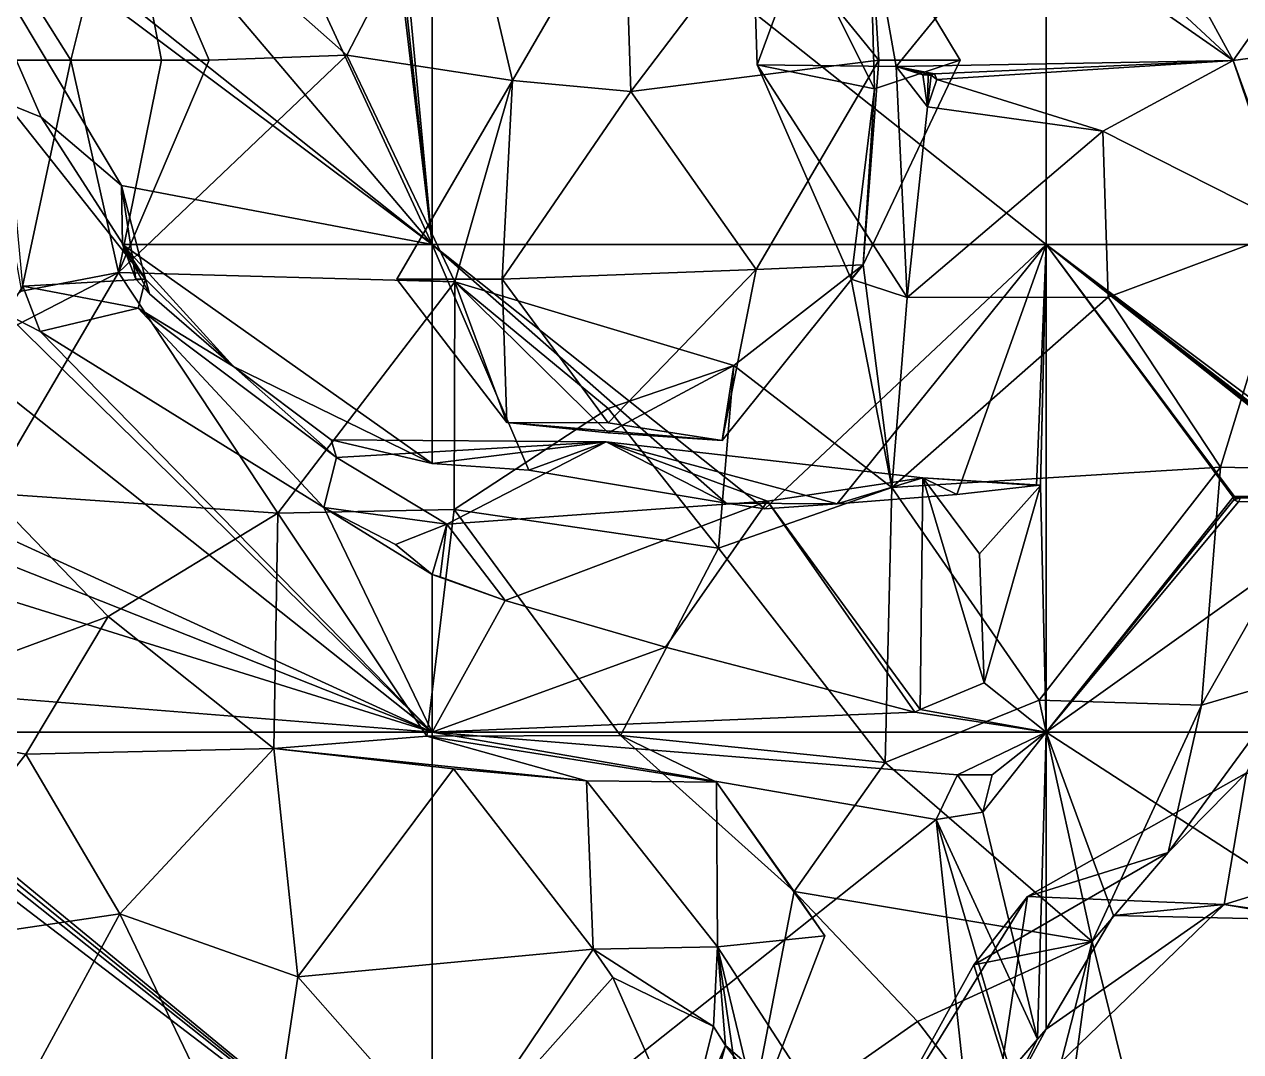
# Model space of a CAD drawing. Extents: x 290083 to 295691, y 4553739 to 4561622.
# Drawn here: x 291636.8 to 291735.8, y 4553926.3 to 4554009.9 of the extents above; entities that cross this region are included whole.
import ezdxf

# ---------------------------------------------------------------- set-up
doc = ezdxf.new("R2010")
doc.units = 0
doc.layers.add('Au_ppm_Pref_-_0_3', color=7, linetype='CONTINUOUS')

msp = doc.modelspace()

# ---------------------------------------------------------------- linework, layer by layer
at = {"layer": 'Au_ppm_Pref_-_0_3'}
for points in [[(291670, 4554031.652, 1889.328), (291670, 4553991.967, 1892.425), (291666.423, 4554030.184, 1888.14)], [(291670, 4554031.652, 1889.328), (291720, 4554031.652, 1890.964), (291720, 4553991.967, 1881.683)], [(291720, 4553991.967, 1881.683), (291670, 4553991.967, 1892.425), (291670, 4554031.652, 1889.328)], [(291720, 4554031.652, 1890.964), (291770, 4554031.652, 1890.52), (291770, 4553991.967, 1886.508)], [(291770, 4553991.967, 1886.508), (291720, 4553991.967, 1881.683), (291720, 4554031.652, 1890.964)], [(291670, 4553991.967, 1892.425), (291665.863, 4554029.776, 1887.967), (291666.423, 4554030.184, 1888.14)], [(291670, 4553991.967, 1892.425), (291656.061, 4554022.066, 1884.997), (291665.542, 4554029.626, 1887.862)], [(291670, 4553991.967, 1892.425), (291665.542, 4554029.626, 1887.862), (291665.863, 4554029.776, 1887.967)], [(291670, 4553991.967, 1892.425), (291629.44, 4554022.255, 1874.88), (291623.979, 4554028.494, 1872.804)], [(291670, 4553991.967, 1892.425), (291623.979, 4554028.494, 1872.804), (291650.083, 4554015.478, 1883.332)], [(291704.086, 4554027.298, 1847.732), (291695.861, 4554024.88, 1841.719), (291696.46, 4554006.599, 1847.122)], [(291707.784, 4554006.456, 1853.772), (291704.086, 4554027.298, 1847.732), (291696.46, 4554006.599, 1847.122)], [(291717.996, 4554018.964, 1853.069), (291704.086, 4554027.298, 1847.732), (291707.784, 4554006.456, 1853.772)], [(291725.472, 4554024.795, 1851.489), (291735.22, 4554006.965, 1852.986), (291748.67, 4554026.029, 1852.315)], [(291746.17, 4554008.459, 1858.661), (291748.67, 4554026.029, 1852.315), (291735.22, 4554006.965, 1852.986)], [(291663.039, 4554007.396, 1843.017), (291671.981, 4554024.655, 1841.623), (291644.715, 4554023.624, 1842.607)], [(291663.039, 4554007.396, 1843.017), (291676.536, 4554005.315, 1835.837), (291671.981, 4554024.655, 1841.623)], [(291671.981, 4554024.655, 1841.623), (291676.536, 4554005.315, 1835.837), (291685.634, 4554021.006, 1835.896)], [(291696.46, 4554006.599, 1847.122), (291695.861, 4554024.88, 1841.719), (291706.031, 4554004.66, 1840.908)], [(291695.861, 4554024.88, 1841.719), (291705.603, 4554019.254, 1835.251), (291706.031, 4554004.66, 1840.908)], [(291725.472, 4554024.795, 1851.489), (291722.12, 4554019.138, 1851.183), (291735.22, 4554006.965, 1852.986)], [(291631.463, 4554021.425, 1836.317), (291640.574, 4554006.978, 1838.057), (291644.715, 4554023.624, 1842.607)], [(291647.942, 4554006.978, 1841.191), (291644.715, 4554023.624, 1842.607), (291640.574, 4554006.978, 1838.057)], [(291651.833, 4554006.978, 1844.628), (291663.039, 4554007.396, 1843.017), (291644.715, 4554023.624, 1842.607)], [(291647.942, 4554006.978, 1841.191), (291651.833, 4554006.978, 1844.628), (291644.715, 4554023.624, 1842.607)], [(291629.44, 4554022.255, 1874.88), (291638.164, 4554002.346, 1876.885), (291635.272, 4554003.506, 1875.502)], [(291629.44, 4554022.255, 1874.88), (291644.705, 4553996.779, 1879.625), (291638.164, 4554002.346, 1876.885)], [(291670, 4553991.967, 1892.425), (291644.705, 4553996.779, 1879.625), (291629.44, 4554022.255, 1874.88)], [(291631.463, 4554021.425, 1836.317), (291633.124, 4554006.978, 1835.251), (291640.574, 4554006.978, 1838.057)], [(291670, 4553991.967, 1892.425), (291650.083, 4554015.478, 1883.332), (291656.061, 4554022.066, 1884.997)], [(291676.536, 4554005.315, 1835.837), (291686.162, 4554004.422, 1831.031), (291685.634, 4554021.006, 1835.896)], [(291685.634, 4554021.006, 1835.896), (291686.162, 4554004.422, 1831.031), (291696.921, 4554018.589, 1831.381)], [(291705.603, 4554019.254, 1835.251), (291696.921, 4554018.589, 1831.381), (291706.376, 4554006.978, 1830.794)], [(291706.031, 4554004.66, 1840.908), (291705.603, 4554019.254, 1835.251), (291712.992, 4554006.978, 1835.251)], [(291712.992, 4554006.978, 1835.251), (291705.603, 4554019.254, 1835.251), (291706.376, 4554006.978, 1830.794)], [(291696.921, 4554018.589, 1831.381), (291686.162, 4554004.422, 1831.031), (291706.376, 4554006.978, 1830.794)], [(291717.996, 4554018.964, 1853.069), (291707.784, 4554006.456, 1853.772), (291735.22, 4554006.965, 1852.986)], [(291717.996, 4554018.964, 1853.069), (291735.22, 4554006.965, 1852.986), (291722.12, 4554019.138, 1851.183)], [(291746.17, 4554008.459, 1858.661), (291735.22, 4554006.965, 1852.986), (291741.737, 4553987.72, 1853.015)], [(291663.039, 4554007.396, 1843.017), (291651.833, 4554006.978, 1844.628), (291644.459, 4553989.709, 1841.481)], [(291663.039, 4554007.396, 1843.017), (291644.459, 4553989.709, 1841.481), (291671.846, 4553988.925, 1841.29)], [(291663.039, 4554007.396, 1843.017), (291671.846, 4553988.925, 1841.29), (291676.536, 4554005.315, 1835.837)], [(291640.574, 4554006.978, 1838.057), (291633.124, 4554006.978, 1835.251), (291636.549, 4553988.164, 1834.614)], [(291644.459, 4553989.709, 1841.481), (291640.574, 4554006.978, 1838.057), (291636.549, 4553988.164, 1834.614)], [(291647.942, 4554006.978, 1841.191), (291640.574, 4554006.978, 1838.057), (291644.459, 4553989.709, 1841.481)], [(291651.833, 4554006.978, 1844.628), (291647.942, 4554006.978, 1841.191), (291644.459, 4553989.709, 1841.481)], [(291706.376, 4554006.978, 1830.794), (291686.162, 4554004.422, 1831.031), (291696.374, 4553989.952, 1829.834)], [(291705.098, 4553990.309, 1836.202), (291706.376, 4554006.978, 1830.794), (291696.374, 4553989.952, 1829.834)], [(291707.784, 4554006.456, 1853.772), (291696.46, 4554006.599, 1847.122), (291708.692, 4553987.669, 1847.622)], [(291696.46, 4554006.599, 1847.122), (291704.108, 4553989.16, 1842.651), (291708.692, 4553987.669, 1847.622)], [(291696.46, 4554006.599, 1847.122), (291706.031, 4554004.66, 1840.908), (291704.108, 4553989.16, 1842.651)], [(291705.098, 4553990.309, 1836.202), (291706.031, 4554004.66, 1840.908), (291712.992, 4554006.978, 1835.251)], [(291705.098, 4553990.309, 1836.202), (291712.992, 4554006.978, 1835.251), (291706.376, 4554006.978, 1830.794)], [(291735.22, 4554006.965, 1852.986), (291707.784, 4554006.456, 1853.772), (291710.897, 4554005.881, 1853.069)], [(291709.955, 4554005.777, 1853.013), (291707.784, 4554006.456, 1853.772), (291710.339, 4554003.179, 1852.097)], [(291707.784, 4554006.456, 1853.772), (291708.692, 4553987.669, 1847.622), (291710.339, 4554003.179, 1852.097)], [(291710.238, 4554005.872, 1853.091), (291707.784, 4554006.456, 1853.772), (291709.955, 4554005.777, 1853.013)], [(291710.897, 4554005.881, 1853.069), (291707.784, 4554006.456, 1853.772), (291710.238, 4554005.872, 1853.091)], [(291735.22, 4554006.965, 1852.986), (291710.897, 4554005.881, 1853.069), (291711.099, 4554005.419, 1852.612)], [(291735.22, 4554006.965, 1852.986), (291711.099, 4554005.419, 1852.612), (291724.624, 4554001.191, 1847.878)], [(291724.624, 4554001.191, 1847.878), (291740.161, 4553993.332, 1845.785), (291735.22, 4554006.965, 1852.986)], [(291741.737, 4553987.72, 1853.015), (291735.22, 4554006.965, 1852.986), (291740.161, 4553993.332, 1845.785)], [(291676.536, 4554005.315, 1835.837), (291671.846, 4553988.925, 1841.29), (291667.115, 4553989.16, 1835.251)], [(291676.536, 4554005.315, 1835.837), (291667.115, 4553989.16, 1835.251), (291675.695, 4553989.16, 1831.184)], [(291676.536, 4554005.315, 1835.837), (291675.695, 4553989.16, 1831.184), (291686.162, 4554004.422, 1831.031)], [(291710.386, 4554005.754, 1853.069), (291710.238, 4554005.872, 1853.091), (291709.955, 4554005.777, 1853.013)], [(291710.386, 4554005.754, 1853.069), (291709.955, 4554005.777, 1853.013), (291710.339, 4554003.179, 1852.097)], [(291710.897, 4554005.881, 1853.069), (291710.238, 4554005.872, 1853.091), (291710.386, 4554005.754, 1853.069)], [(291710.386, 4554005.754, 1853.069), (291710.339, 4554003.179, 1852.097), (291710.632, 4554005.75, 1852.955)], [(291710.632, 4554005.75, 1852.955), (291710.339, 4554003.179, 1852.097), (291711.099, 4554005.419, 1852.612)], [(291711.099, 4554005.419, 1852.612), (291710.339, 4554003.179, 1852.097), (291724.624, 4554001.191, 1847.878)], [(291710.897, 4554005.881, 1853.069), (291710.386, 4554005.754, 1853.069), (291710.632, 4554005.75, 1852.955)], [(291711.099, 4554005.419, 1852.612), (291710.897, 4554005.881, 1853.069), (291710.632, 4554005.75, 1852.955)], [(291686.162, 4554004.422, 1831.031), (291675.695, 4553989.16, 1831.184), (291696.374, 4553989.952, 1829.834)], [(291705.098, 4553990.309, 1836.202), (291704.108, 4553989.16, 1842.651), (291706.031, 4554004.66, 1840.908)], [(291635.272, 4554003.506, 1875.502), (291638.164, 4554002.346, 1876.885), (291646.644, 4553989.163, 1876.79)], [(291635.272, 4554003.506, 1875.502), (291646.644, 4553989.163, 1876.79), (291636.646, 4553988.572, 1870.056)], [(291644.705, 4553996.779, 1879.625), (291646.644, 4553989.163, 1876.79), (291638.164, 4554002.346, 1876.885)], [(291710.339, 4554003.179, 1852.097), (291708.692, 4553987.669, 1847.622), (291724.624, 4554001.191, 1847.878)], [(291724.624, 4554001.191, 1847.878), (291708.692, 4553987.669, 1847.622), (291725.052, 4553987.695, 1843.061)], [(291724.624, 4554001.191, 1847.878), (291725.052, 4553987.695, 1843.061), (291740.161, 4553993.332, 1845.785)], [(291670, 4553991.967, 1892.425), (291644.781, 4553991.967, 1879.029), (291644.705, 4553996.779, 1879.625)], [(291645.853, 4553989.162, 1877.613), (291644.705, 4553996.779, 1879.625), (291644.781, 4553991.967, 1879.029)], [(291645.853, 4553989.162, 1877.613), (291646.644, 4553989.163, 1876.79), (291644.705, 4553996.779, 1879.625)], [(291740.161, 4553993.332, 1845.785), (291725.052, 4553987.695, 1843.061), (291734.206, 4553973.852, 1842.269)], [(291743.543, 4553973.623, 1847.66), (291740.161, 4553993.332, 1845.785), (291734.206, 4553973.852, 1842.269)], [(291644.781, 4553991.967, 1879.029), (291653.826, 4553982.042, 1876.809), (291646.982, 4553987.956, 1877.36)], [(291645.853, 4553989.162, 1877.613), (291644.781, 4553991.967, 1879.029), (291646.982, 4553987.956, 1877.36)], [(291644.781, 4553991.967, 1879.029), (291670, 4553974.155, 1879.817), (291653.826, 4553982.042, 1876.809)], [(291670, 4553991.967, 1892.425), (291670, 4553974.155, 1879.817), (291644.781, 4553991.967, 1879.029)], [(291670, 4553991.967, 1892.425), (291677.866, 4553973.614, 1880.534), (291670, 4553974.155, 1879.817)], [(291670, 4553991.967, 1892.425), (291693.94, 4553970.929, 1880.88), (291677.866, 4553973.614, 1880.534)], [(291670, 4553991.967, 1892.425), (291697.086, 4553970.469, 1880.994), (291693.94, 4553970.929, 1880.88)], [(291720, 4553991.967, 1881.683), (291697.086, 4553970.469, 1880.994), (291670, 4553991.967, 1892.425)], [(291720, 4553991.967, 1881.683), (291702.97, 4553970.85, 1879.829), (291697.086, 4553970.469, 1880.994)], [(291720, 4553991.967, 1881.683), (291712.727, 4553971.61, 1877.931), (291702.97, 4553970.85, 1879.829)], [(291720, 4553991.967, 1881.683), (291719.225, 4553972.364, 1876.732), (291712.727, 4553971.61, 1877.931)], [(291720, 4553991.967, 1881.683), (291719.528, 4553972.372, 1876.669), (291719.225, 4553972.364, 1876.732)], [(291720, 4553991.967, 1881.683), (291719.536, 4553972.352, 1876.662), (291719.528, 4553972.372, 1876.669)], [(291720, 4553991.967, 1881.683), (291720, 4553952.282, 1871.324), (291719.536, 4553972.352, 1876.662)], [(291735.314, 4553971.477, 1876.591), (291735.227, 4553971.397, 1876.569), (291720, 4553991.967, 1881.683)], [(291745.83, 4553971.466, 1876.765), (291735.314, 4553971.477, 1876.591), (291720, 4553991.967, 1881.683)], [(291735.227, 4553971.397, 1876.569), (291720, 4553952.282, 1871.324), (291720, 4553991.967, 1881.683)], [(291720, 4553991.967, 1881.683), (291747.434, 4553971.342, 1876.875), (291746.488, 4553971.474, 1876.832)], [(291720, 4553991.967, 1881.683), (291746.092, 4553971.478, 1876.795), (291745.83, 4553971.466, 1876.765)], [(291720, 4553991.967, 1881.683), (291746.376, 4553971.49, 1876.827), (291746.092, 4553971.478, 1876.795)], [(291720, 4553991.967, 1881.683), (291746.488, 4553971.474, 1876.832), (291746.376, 4553971.49, 1876.827)], [(291770, 4553991.967, 1886.508), (291747.434, 4553971.342, 1876.875), (291720, 4553991.967, 1881.683)], [(291644.459, 4553989.709, 1841.481), (291627.227, 4553980.815, 1841.191), (291633.901, 4553971.744, 1843.785)], [(291644.459, 4553989.709, 1841.481), (291636.549, 4553988.164, 1834.614), (291627.227, 4553980.815, 1841.191)], [(291644.459, 4553989.709, 1841.481), (291633.901, 4553971.744, 1843.785), (291657.415, 4553970.11, 1841.994)], [(291644.459, 4553989.709, 1841.481), (291657.415, 4553970.11, 1841.994), (291671.846, 4553988.925, 1841.29)], [(291696.374, 4553989.952, 1829.834), (291675.695, 4553989.16, 1831.184), (291684.322, 4553977.451, 1831.349)], [(291693.617, 4553976.014, 1835.251), (291696.374, 4553989.952, 1829.834), (291684.322, 4553977.451, 1831.349)], [(291705.098, 4553990.309, 1836.202), (291693.617, 4553976.014, 1835.251), (291694.564, 4553982.118, 1839.955)], [(291705.098, 4553990.309, 1836.202), (291696.374, 4553989.952, 1829.834), (291693.617, 4553976.014, 1835.251)], [(291705.098, 4553990.309, 1836.202), (291694.564, 4553982.118, 1839.955), (291707.442, 4553972.198, 1842.063)], [(291705.098, 4553990.309, 1836.202), (291707.442, 4553972.198, 1842.063), (291704.108, 4553989.16, 1842.651)], [(291635.326, 4553986.301, 1869.996), (291636.646, 4553988.572, 1870.056), (291638.074, 4553984.891, 1870.458)], [(291646.055, 4553986.797, 1876.046), (291636.646, 4553988.572, 1870.056), (291646.644, 4553989.163, 1876.79)], [(291638.074, 4553984.891, 1870.458), (291636.646, 4553988.572, 1870.056), (291646.055, 4553986.797, 1876.046)], [(291646.982, 4553987.956, 1877.36), (291646.644, 4553989.163, 1876.79), (291645.853, 4553989.162, 1877.613)], [(291646.644, 4553989.163, 1876.79), (291653.826, 4553982.042, 1876.809), (291646.055, 4553986.797, 1876.046)], [(291646.644, 4553989.163, 1876.79), (291646.982, 4553987.956, 1877.36), (291653.826, 4553982.042, 1876.809)], [(291671.846, 4553988.925, 1841.29), (291657.415, 4553970.11, 1841.994), (291671.793, 4553970.398, 1846.498)], [(291671.846, 4553988.925, 1841.29), (291676.063, 4553977.479, 1835.251), (291667.115, 4553989.16, 1835.251)], [(291667.115, 4553989.16, 1835.251), (291676.063, 4553977.479, 1835.251), (291675.695, 4553989.16, 1831.184)], [(291671.793, 4553970.398, 1846.498), (291684.322, 4553978.624, 1843.618), (291671.846, 4553988.925, 1841.29)], [(291671.846, 4553988.925, 1841.29), (291684.322, 4553978.624, 1843.618), (291694.564, 4553982.118, 1839.955)], [(291671.846, 4553988.925, 1841.29), (291694.564, 4553982.118, 1839.955), (291684.322, 4553976.645, 1839.423)], [(291671.846, 4553988.925, 1841.29), (291684.322, 4553976.645, 1839.423), (291676.063, 4553977.479, 1835.251)], [(291676.063, 4553977.479, 1835.251), (291684.322, 4553977.451, 1831.349), (291675.695, 4553989.16, 1831.184)], [(291708.692, 4553987.669, 1847.622), (291704.108, 4553989.16, 1842.651), (291707.442, 4553972.198, 1842.063)], [(291708.692, 4553987.669, 1847.622), (291707.442, 4553972.198, 1842.063), (291725.052, 4553987.695, 1843.061)], [(291725.052, 4553987.695, 1843.061), (291707.442, 4553972.198, 1842.063), (291734.206, 4553973.852, 1842.269)], [(291626.718, 4553986.635, 1865.661), (291670, 4553952.282, 1864.336), (291626.987, 4553971.952, 1869.622)], [(291635.326, 4553986.301, 1869.996), (291670, 4553952.282, 1864.336), (291626.718, 4553986.635, 1865.661)], [(291646.055, 4553986.797, 1876.046), (291661.163, 4553970.575, 1872.59), (291638.074, 4553984.891, 1870.458)], [(291661.163, 4553970.575, 1872.59), (291646.055, 4553986.797, 1876.046), (291662.214, 4553974.645, 1876.029)], [(291646.055, 4553986.797, 1876.046), (291653.826, 4553982.042, 1876.809), (291662.214, 4553974.645, 1876.029)], [(291638.074, 4553984.891, 1870.458), (291670, 4553952.282, 1864.336), (291635.326, 4553986.301, 1869.996)], [(291661.163, 4553970.575, 1872.59), (291670, 4553952.282, 1864.336), (291638.074, 4553984.891, 1870.458)], [(291661.759, 4553976.083, 1876.805), (291662.214, 4553974.645, 1876.029), (291653.826, 4553982.042, 1876.809)], [(291653.826, 4553982.042, 1876.809), (291670, 4553974.155, 1879.817), (291661.759, 4553976.083, 1876.805)], [(291684.322, 4553978.624, 1843.618), (291693.302, 4553967.25, 1845.633), (291694.564, 4553982.118, 1839.955)], [(291684.322, 4553976.645, 1839.423), (291694.564, 4553982.118, 1839.955), (291693.617, 4553976.014, 1835.251)], [(291694.564, 4553982.118, 1839.955), (291693.302, 4553967.25, 1845.633), (291707.442, 4553972.198, 1842.063)], [(291684.322, 4553978.624, 1843.618), (291671.793, 4553970.398, 1846.498), (291693.302, 4553967.25, 1845.633)], [(291693.617, 4553976.014, 1835.251), (291676.063, 4553977.479, 1835.251), (291684.322, 4553976.645, 1839.423)], [(291676.063, 4553977.479, 1835.251), (291693.617, 4553976.014, 1835.251), (291684.322, 4553977.451, 1831.349)], [(291662.214, 4553974.645, 1876.029), (291661.759, 4553976.083, 1876.805), (291684.168, 4553975.91, 1876.571)], [(291684.168, 4553975.91, 1876.571), (291661.759, 4553976.083, 1876.805), (291670, 4553974.155, 1879.817)], [(291662.214, 4553974.645, 1876.029), (291684.168, 4553975.91, 1876.571), (291671.179, 4553969.202, 1873.045)], [(291684.168, 4553975.91, 1876.571), (291670, 4553974.155, 1879.817), (291677.866, 4553973.614, 1880.534)], [(291684.168, 4553975.91, 1876.571), (291697.292, 4553971.092, 1871.34), (291671.179, 4553969.202, 1873.045)], [(291693.94, 4553970.929, 1880.88), (291684.168, 4553975.91, 1876.571), (291677.866, 4553973.614, 1880.534)], [(291702.97, 4553970.85, 1879.829), (291684.168, 4553975.91, 1876.571), (291693.94, 4553970.929, 1880.88)], [(291709.966, 4553972.99, 1876.57), (291684.168, 4553975.91, 1876.571), (291702.97, 4553970.85, 1879.829)], [(291684.168, 4553975.91, 1876.571), (291709.966, 4553972.99, 1876.57), (291697.292, 4553971.092, 1871.34)], [(291661.163, 4553970.575, 1872.59), (291662.214, 4553974.645, 1876.029), (291671.179, 4553969.202, 1873.045)], [(291734.206, 4553973.852, 1842.269), (291707.442, 4553972.198, 1842.063), (291719.421, 4553954.878, 1842.915)], [(291732.641, 4553954.474, 1847.58), (291734.206, 4553973.852, 1842.269), (291719.421, 4553954.878, 1842.915)], [(291743.543, 4553973.623, 1847.66), (291734.206, 4553973.852, 1842.269), (291732.641, 4553954.474, 1847.58)], [(291743.543, 4553973.623, 1847.66), (291732.641, 4553954.474, 1847.58), (291740.407, 4553956.74, 1853.069)], [(291709.746, 4553954.13, 1871.198), (291697.292, 4553971.092, 1871.34), (291709.966, 4553972.99, 1876.57)], [(291709.966, 4553972.99, 1876.57), (291702.97, 4553970.85, 1879.829), (291712.727, 4553971.61, 1877.931)], [(291709.746, 4553954.13, 1871.198), (291709.966, 4553972.99, 1876.57), (291714.963, 4553956.28, 1873.45)], [(291714.963, 4553956.28, 1873.45), (291709.966, 4553972.99, 1876.57), (291714.565, 4553966.79, 1876.278)], [(291719.225, 4553972.364, 1876.732), (291709.966, 4553972.99, 1876.57), (291712.727, 4553971.61, 1877.931)], [(291709.966, 4553972.99, 1876.57), (291719.536, 4553972.352, 1876.662), (291714.565, 4553966.79, 1876.278)], [(291719.225, 4553972.364, 1876.732), (291719.528, 4553972.372, 1876.669), (291709.966, 4553972.99, 1876.57)], [(291719.536, 4553972.352, 1876.662), (291709.966, 4553972.99, 1876.57), (291719.528, 4553972.372, 1876.669)], [(291643.619, 4553961.679, 1839.842), (291633.901, 4553971.744, 1843.785), (291621.205, 4553953.401, 1841.865)], [(291670, 4553952.282, 1864.336), (291628.92, 4553968.529, 1870.081), (291626.987, 4553971.952, 1869.622)], [(291633.901, 4553971.744, 1843.785), (291643.619, 4553961.679, 1839.842), (291657.415, 4553970.11, 1841.994)], [(291707.442, 4553972.198, 1842.063), (291693.302, 4553967.25, 1845.633), (291706.887, 4553949.805, 1844.649)], [(291707.442, 4553972.198, 1842.063), (291706.887, 4553949.805, 1844.649), (291719.421, 4553954.878, 1842.915)], [(291714.565, 4553966.79, 1876.278), (291719.536, 4553972.352, 1876.662), (291714.963, 4553956.28, 1873.45)], [(291719.536, 4553972.352, 1876.662), (291720, 4553952.282, 1871.324), (291714.963, 4553956.28, 1873.45)], [(291671.179, 4553969.202, 1873.045), (291697.292, 4553971.092, 1871.34), (291675.928, 4553962.984, 1872.74)], [(291675.928, 4553962.984, 1872.74), (291697.292, 4553971.092, 1871.34), (291689.003, 4553959.201, 1871.889)], [(291697.292, 4553971.092, 1871.34), (291709.312, 4553953.895, 1870.972), (291689.003, 4553959.201, 1871.889)], [(291702.97, 4553970.85, 1879.829), (291693.94, 4553970.929, 1880.88), (291697.086, 4553970.469, 1880.994)], [(291709.312, 4553953.895, 1870.972), (291697.292, 4553971.092, 1871.34), (291709.746, 4553954.13, 1871.198)], [(291735.272, 4553971.198, 1876.518), (291720, 4553952.282, 1871.324), (291735.227, 4553971.397, 1876.569)], [(291735.664, 4553971.037, 1876.483), (291720, 4553952.282, 1871.324), (291735.272, 4553971.198, 1876.518)], [(291746.34, 4553971.061, 1876.668), (291720, 4553952.282, 1871.324), (291735.664, 4553971.037, 1876.483)], [(291770, 4553952.282, 1872.164), (291720, 4553952.282, 1871.324), (291746.34, 4553971.061, 1876.668)], [(291735.227, 4553971.397, 1876.569), (291735.314, 4553971.477, 1876.591), (291735.82, 4553971.342, 1876.308)], [(291735.227, 4553971.397, 1876.569), (291735.257, 4553971.342, 1876.555), (291735.272, 4553971.198, 1876.518)], [(291735.257, 4553971.342, 1876.555), (291735.227, 4553971.397, 1876.569), (291735.82, 4553971.342, 1876.308)], [(291735.272, 4553971.198, 1876.518), (291735.257, 4553971.342, 1876.555), (291735.82, 4553971.342, 1876.308)], [(291735.664, 4553971.037, 1876.483), (291735.272, 4553971.198, 1876.518), (291735.82, 4553971.342, 1876.308)], [(291735.82, 4553971.342, 1876.308), (291735.314, 4553971.477, 1876.591), (291745.83, 4553971.466, 1876.765)], [(291746.34, 4553971.061, 1876.668), (291735.664, 4553971.037, 1876.483), (291735.82, 4553971.342, 1876.308)], [(291745.83, 4553971.466, 1876.765), (291759.767, 4553971.342, 1876.756), (291735.82, 4553971.342, 1876.308)], [(291746.34, 4553971.061, 1876.668), (291735.82, 4553971.342, 1876.308), (291759.767, 4553971.342, 1876.756)], [(291643.619, 4553961.679, 1839.842), (291657.092, 4553950.935, 1835.769), (291657.415, 4553970.11, 1841.994)], [(291657.415, 4553970.11, 1841.994), (291657.092, 4553950.935, 1835.769), (291669.561, 4553951.956, 1841.361)], [(291657.415, 4553970.11, 1841.994), (291669.561, 4553951.956, 1841.361), (291671.793, 4553970.398, 1846.498)], [(291667.006, 4553967.561, 1873.561), (291670, 4553965.121, 1873.424), (291661.163, 4553970.575, 1872.59)], [(291670, 4553952.282, 1864.336), (291661.163, 4553970.575, 1872.59), (291670, 4553965.121, 1873.424)], [(291661.163, 4553970.575, 1872.59), (291671.179, 4553969.202, 1873.045), (291667.006, 4553967.561, 1873.561)], [(291685.323, 4553952.007, 1847.81), (291671.793, 4553970.398, 1846.498), (291669.561, 4553951.956, 1841.361)], [(291671.793, 4553970.398, 1846.498), (291685.323, 4553952.007, 1847.81), (291693.302, 4553967.25, 1845.633)], [(291667.006, 4553967.561, 1873.561), (291671.179, 4553969.202, 1873.045), (291670, 4553965.121, 1873.424)], [(291670, 4553965.121, 1873.424), (291671.179, 4553969.202, 1873.045), (291670.644, 4553964.923, 1873.373)], [(291670.644, 4553964.923, 1873.373), (291671.179, 4553969.202, 1873.045), (291675.928, 4553962.984, 1872.74)], [(291670, 4553952.282, 1864.336), (291627.776, 4553965.441, 1871.211), (291628.92, 4553968.529, 1870.081)], [(291685.323, 4553952.007, 1847.81), (291706.887, 4553949.805, 1844.649), (291693.302, 4553967.25, 1845.633)], [(291670, 4553952.282, 1864.336), (291623.152, 4553956.023, 1874.943), (291627.776, 4553965.441, 1871.211)], [(291670.644, 4553964.923, 1873.373), (291675.928, 4553962.984, 1872.74), (291670, 4553965.121, 1873.424)], [(291675.928, 4553962.984, 1872.74), (291670, 4553952.282, 1864.336), (291670, 4553965.121, 1873.424)], [(291689.003, 4553959.201, 1871.889), (291670, 4553952.282, 1864.336), (291675.928, 4553962.984, 1872.74)], [(291643.619, 4553961.679, 1839.842), (291621.205, 4553953.401, 1841.865), (291636.916, 4553950.486, 1837.674)], [(291643.619, 4553961.679, 1839.842), (291636.916, 4553950.486, 1837.674), (291657.092, 4553950.935, 1835.769)], [(291709.312, 4553953.895, 1870.972), (291670, 4553952.282, 1864.336), (291689.003, 4553959.201, 1871.889)], [(291670, 4553952.282, 1864.336), (291621.733, 4553952.282, 1876.322), (291623.152, 4553956.023, 1874.943)], [(291714.963, 4553956.28, 1873.45), (291720, 4553952.282, 1871.324), (291709.746, 4553954.13, 1871.198)], [(291729.938, 4553942.467, 1853.069), (291736.326, 4553948.97, 1858.125), (291740.407, 4553956.74, 1853.069)], [(291729.938, 4553942.467, 1853.069), (291740.407, 4553956.74, 1853.069), (291732.641, 4553954.474, 1847.58)], [(291719.421, 4553954.878, 1842.915), (291706.887, 4553949.805, 1844.649), (291723.747, 4553935.238, 1847.008)], [(291732.641, 4553954.474, 1847.58), (291719.421, 4553954.878, 1842.915), (291723.747, 4553935.238, 1847.008)], [(291720, 4553952.282, 1871.324), (291670, 4553952.282, 1864.336), (291709.312, 4553953.895, 1870.972)], [(291720, 4553952.282, 1871.324), (291709.312, 4553953.895, 1870.972), (291709.746, 4553954.13, 1871.198)], [(291729.938, 4553942.467, 1853.069), (291732.641, 4553954.474, 1847.58), (291723.747, 4553935.238, 1847.008)], [(291636.916, 4553950.486, 1837.674), (291621.205, 4553953.401, 1841.865), (291624.451, 4553934.49, 1836.144)], [(291621.167, 4553951.356, 1876.606), (291621.481, 4553951.825, 1876.455), (291670, 4553912.597, 1870.479)], [(291621.481, 4553951.825, 1876.455), (291621.733, 4553952.282, 1876.322), (291670, 4553912.597, 1870.479)], [(291621.733, 4553952.282, 1876.322), (291670, 4553952.282, 1864.336), (291670, 4553912.597, 1870.479)], [(291669.561, 4553951.956, 1841.361), (291657.092, 4553950.935, 1835.769), (291682.561, 4553948.302, 1836.162)], [(291685.323, 4553952.007, 1847.81), (291669.561, 4553951.956, 1841.361), (291693.151, 4553948.191, 1841.191)], [(291669.561, 4553951.956, 1841.361), (291682.561, 4553948.302, 1836.162), (291693.151, 4553948.191, 1841.191)], [(291670, 4553952.282, 1864.336), (291712.771, 4553948.813, 1870.85), (291711.045, 4553945.175, 1871.172)], [(291670, 4553952.282, 1864.336), (291720, 4553952.282, 1871.324), (291712.771, 4553948.813, 1870.85)], [(291670, 4553952.282, 1864.336), (291711.045, 4553945.175, 1871.172), (291670, 4553912.597, 1870.479)], [(291685.323, 4553952.007, 1847.81), (291693.151, 4553948.191, 1841.191), (291699.469, 4553939.314, 1844.726)], [(291685.323, 4553952.007, 1847.81), (291699.469, 4553939.314, 1844.726), (291706.887, 4553949.805, 1844.649)], [(291712.771, 4553948.813, 1870.85), (291720, 4553952.282, 1871.324), (291715.605, 4553948.794, 1871.249)], [(291714.845, 4553945.756, 1870.776), (291715.605, 4553948.794, 1871.249), (291720, 4553952.282, 1871.324)], [(291719.291, 4553927.273, 1866.691), (291714.845, 4553945.756, 1870.776), (291720, 4553952.282, 1871.324)], [(291720, 4553952.282, 1871.324), (291720, 4553928.104, 1866.754), (291719.291, 4553927.273, 1866.691)], [(291743.636, 4553936.93, 1868.819), (291725.474, 4553937.351, 1868.593), (291720, 4553952.282, 1871.324)], [(291720, 4553928.104, 1866.754), (291720, 4553952.282, 1871.324), (291725.474, 4553937.351, 1868.593)], [(291743.636, 4553936.93, 1868.819), (291720, 4553952.282, 1871.324), (291770, 4553952.282, 1872.164)], [(291670, 4553912.597, 1870.479), (291620, 4553950.789, 1876.436), (291621.167, 4553951.356, 1876.606)], [(291657.092, 4553950.935, 1835.769), (291636.916, 4553950.486, 1837.674), (291644.559, 4553937.483, 1834.133)], [(291657.092, 4553950.935, 1835.769), (291644.559, 4553937.483, 1834.133), (291659.055, 4553932.367, 1830.749)], [(291657.092, 4553950.935, 1835.769), (291659.055, 4553932.367, 1830.749), (291671.723, 4553949.293, 1830.722)], [(291657.092, 4553950.935, 1835.769), (291671.723, 4553949.293, 1830.722), (291682.561, 4553948.302, 1836.162)], [(291620, 4553950.789, 1876.436), (291670, 4553912.597, 1870.479), (291620, 4553912.597, 1868.36)], [(291624.451, 4553934.49, 1836.144), (291644.559, 4553937.483, 1834.133), (291636.916, 4553950.486, 1837.674)], [(291671.723, 4553949.293, 1830.722), (291659.055, 4553932.367, 1830.749), (291683.118, 4553934.617, 1830.242)], [(291682.561, 4553948.302, 1836.162), (291671.723, 4553949.293, 1830.722), (291683.118, 4553934.617, 1830.242)], [(291699.469, 4553939.314, 1844.726), (291723.747, 4553935.238, 1847.008), (291706.887, 4553949.805, 1844.649)], [(291729.938, 4553942.467, 1853.069), (291718.484, 4553938.906, 1859.35), (291736.326, 4553948.97, 1858.125)], [(291736.326, 4553948.97, 1858.125), (291718.484, 4553938.906, 1859.35), (291734.495, 4553938.237, 1864.75)], [(291734.495, 4553938.237, 1864.75), (291747.318, 4553942.172, 1861.164), (291736.326, 4553948.97, 1858.125)], [(291693.151, 4553948.191, 1841.191), (291682.561, 4553948.302, 1836.162), (291693.23, 4553934.8, 1835.763)], [(291693.23, 4553934.8, 1835.763), (291682.561, 4553948.302, 1836.162), (291683.118, 4553934.617, 1830.242)], [(291693.151, 4553948.191, 1841.191), (291701.967, 4553935.706, 1841.191), (291699.469, 4553939.314, 1844.726)], [(291701.967, 4553935.706, 1841.191), (291693.151, 4553948.191, 1841.191), (291693.23, 4553934.8, 1835.763)], [(291712.771, 4553948.813, 1870.85), (291714.845, 4553945.756, 1870.776), (291711.045, 4553945.175, 1871.172)], [(291712.771, 4553948.813, 1870.85), (291715.605, 4553948.794, 1871.249), (291714.845, 4553945.756, 1870.776)], [(291713.763, 4553919.991, 1866.051), (291670, 4553912.597, 1870.479), (291711.045, 4553945.175, 1871.172)], [(291719.291, 4553927.273, 1866.691), (291711.045, 4553945.175, 1871.172), (291714.845, 4553945.756, 1870.776)], [(291711.045, 4553945.175, 1871.172), (291717.076, 4553924.676, 1866.495), (291713.763, 4553919.991, 1866.051)], [(291711.045, 4553945.175, 1871.172), (291719.291, 4553927.273, 1866.691), (291717.076, 4553924.676, 1866.495)], [(291729.938, 4553942.467, 1853.069), (291714.11, 4553933.327, 1854.536), (291718.484, 4553938.906, 1859.35)], [(291729.938, 4553942.467, 1853.069), (291723.747, 4553935.238, 1847.008), (291714.11, 4553933.327, 1854.536)], [(291749.642, 4553935.706, 1864.948), (291747.318, 4553942.172, 1861.164), (291734.495, 4553938.237, 1864.75)], [(291699.469, 4553939.314, 1844.726), (291701.967, 4553935.706, 1841.191), (291695.542, 4553918.933, 1842.192)], [(291709.521, 4553928.706, 1843.524), (291699.469, 4553939.314, 1844.726), (291695.542, 4553918.933, 1842.192)], [(291699.469, 4553939.314, 1844.726), (291709.521, 4553928.706, 1843.524), (291723.747, 4553935.238, 1847.008)], [(291718.484, 4553938.906, 1859.35), (291706.148, 4553918.973, 1858.448), (291715.64, 4553920.027, 1864.948)], [(291718.484, 4553938.906, 1859.35), (291714.11, 4553933.327, 1854.536), (291706.148, 4553918.973, 1858.448)], [(291734.495, 4553938.237, 1864.75), (291718.484, 4553938.906, 1859.35), (291715.64, 4553920.027, 1864.948)], [(291720, 4553928.104, 1866.754), (291734.495, 4553938.237, 1864.75), (291715.64, 4553920.027, 1864.948)], [(291734.495, 4553938.237, 1864.75), (291720, 4553928.104, 1866.754), (291725.474, 4553937.351, 1868.593)], [(291725.474, 4553937.351, 1868.593), (291743.636, 4553936.93, 1868.819), (291734.495, 4553938.237, 1864.75)], [(291743.636, 4553936.93, 1868.819), (291749.642, 4553935.706, 1864.948), (291734.495, 4553938.237, 1864.75)], [(291644.559, 4553937.483, 1834.133), (291624.451, 4553934.49, 1836.144), (291633.406, 4553916.978, 1834.995)], [(291656.2, 4553913.224, 1833.866), (291644.559, 4553937.483, 1834.133), (291633.406, 4553916.978, 1834.995)], [(291644.559, 4553937.483, 1834.133), (291656.2, 4553913.224, 1833.866), (291659.055, 4553932.367, 1830.749)], [(291695.542, 4553918.933, 1842.192), (291701.967, 4553935.706, 1841.191), (291693.23, 4553934.8, 1835.763)], [(291709.521, 4553928.706, 1843.524), (291720.839, 4553913.995, 1843.092), (291723.747, 4553935.238, 1847.008)], [(291714.11, 4553933.327, 1854.536), (291723.747, 4553935.238, 1847.008), (291719.142, 4553917.3, 1852.523)], [(291729.037, 4553913.773, 1847.13), (291719.142, 4553917.3, 1852.523), (291723.747, 4553935.238, 1847.008)], [(291720.839, 4553913.995, 1843.092), (291729.037, 4553913.773, 1847.13), (291723.747, 4553935.238, 1847.008)], [(291671.833, 4553917.874, 1828.222), (291683.118, 4553934.617, 1830.242), (291659.055, 4553932.367, 1830.749)], [(291684.716, 4553932.293, 1830.264), (291683.118, 4553934.617, 1830.242), (291671.833, 4553917.874, 1828.222)], [(291693.23, 4553934.8, 1835.763), (291683.118, 4553934.617, 1830.242), (291692.905, 4553928.299, 1833.238)], [(291692.905, 4553928.299, 1833.238), (291683.118, 4553934.617, 1830.242), (291684.716, 4553932.293, 1830.264)], [(291693.23, 4553934.8, 1835.763), (291692.905, 4553928.299, 1833.238), (291693.889, 4553926.767, 1833.215)], [(291704.195, 4553917.888, 1835.251), (291693.23, 4553934.8, 1835.763), (291693.889, 4553926.767, 1833.215)], [(291695.948, 4553923.514, 1839.406), (291693.23, 4553934.8, 1835.763), (291704.195, 4553917.888, 1835.251)], [(291695.542, 4553918.933, 1842.192), (291693.23, 4553934.8, 1835.763), (291695.948, 4553923.514, 1839.406)], [(291719.142, 4553917.3, 1852.523), (291706.148, 4553918.973, 1858.448), (291714.11, 4553933.327, 1854.536)], [(291656.2, 4553913.224, 1833.866), (291671.833, 4553917.874, 1828.222), (291659.055, 4553932.367, 1830.749)], [(291684.716, 4553932.293, 1830.264), (291671.833, 4553917.874, 1828.222), (291690.576, 4553919.02, 1830.076)], [(291690.576, 4553919.02, 1830.076), (291692.905, 4553928.299, 1833.238), (291684.716, 4553932.293, 1830.264)], [(291693.889, 4553926.767, 1833.215), (291692.905, 4553928.299, 1833.238), (291690.576, 4553919.02, 1830.076)], [(291695.542, 4553918.933, 1842.192), (291720.839, 4553913.995, 1843.092), (291709.521, 4553928.706, 1843.524)], [(291719.291, 4553927.273, 1866.691), (291720, 4553928.104, 1866.754), (291715.64, 4553920.027, 1864.948)], [(291717.076, 4553924.676, 1866.495), (291719.291, 4553927.273, 1866.691), (291715.64, 4553920.027, 1864.948)], [(291691.388, 4553917.888, 1830.09), (291693.889, 4553926.767, 1833.215), (291690.576, 4553919.02, 1830.076)], [(291700.732, 4553917.888, 1833.497), (291693.889, 4553926.767, 1833.215), (291691.388, 4553917.888, 1830.09)], [(291700.732, 4553917.888, 1833.497), (291704.195, 4553917.888, 1835.251), (291693.889, 4553926.767, 1833.215)]]:
    msp.add_3dface(points, dxfattribs=at)

doc.saveas('drawing.dxf')
